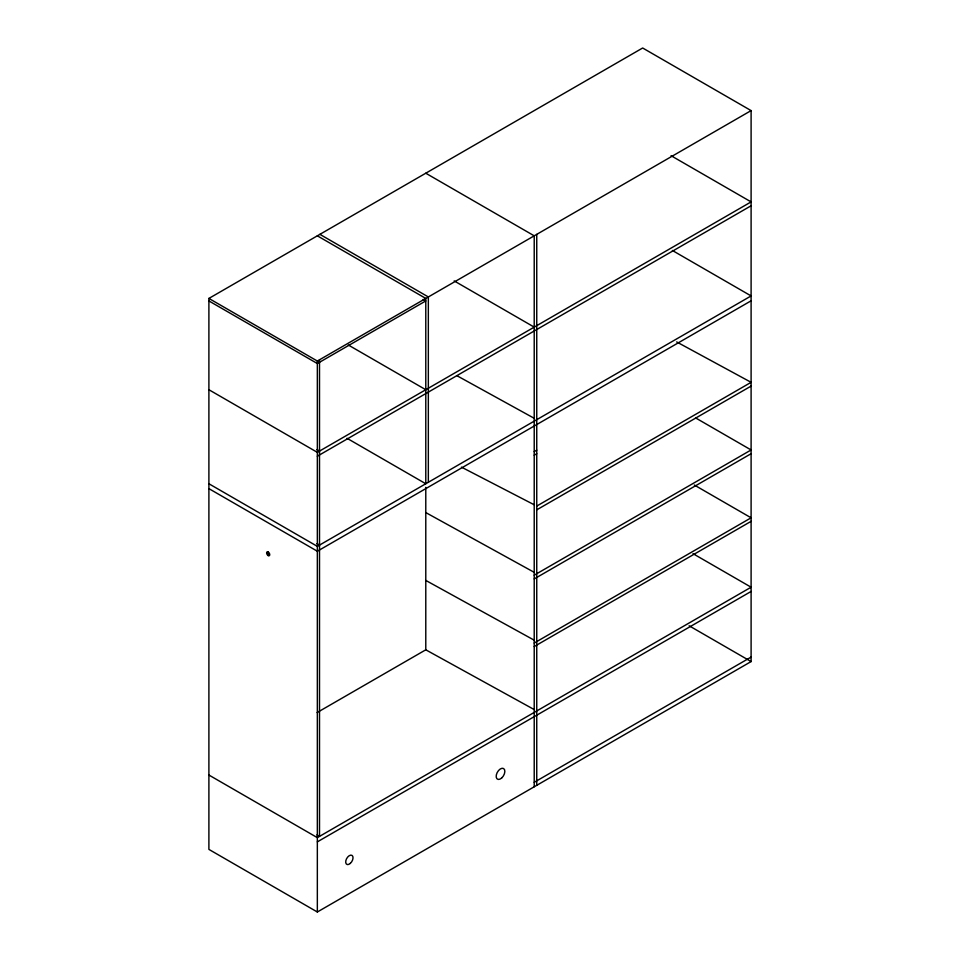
<?xml version="1.0" encoding="UTF-8"?>
<svg xmlns="http://www.w3.org/2000/svg" width="960" height="960" viewBox="0 0 960 960"><rect width="100%" height="100%" fill="white"/><g stroke="black" fill="none" stroke-linecap="round" stroke-linejoin="round"><path stroke-width="1.44" d="M208.896 298.428L642.66 48L751.104 110.604L751.104 661.572L317.34 912L208.896 849.396L208.896 298.428L319.512 362.292M751.104 110.604L317.34 361.044L317.34 912M317.34 456.204L751.104 205.776M751.104 300.804L317.34 551.232L208.896 488.628M534.216 451.608L536.748 450.156M534.216 455.196L536.748 453.732M536.748 506.076L751.104 382.32L676.632 341.916M536.748 509.844L751.104 386.088M534.216 575.184L751.104 449.964L695.592 417.912M534.216 578.916L751.104 453.708M317.124 712.536L425.784 649.812L534.132 709.524M534.216 643.032L751.104 517.812L694.296 485.016M534.216 646.536L751.104 521.328M317.34 841.872L751.104 591.444M534.216 782.304L751.104 657.084M461.448 467.136L534.096 504.72M457.116 375.804L534.132 418.248M425.784 512.58L534.132 572.292M425.784 580.416L534.132 640.14M671.064 155.7L751.104 201.9L317.34 452.34L208.896 389.724M672.36 250.464L751.104 295.932L317.34 546.36L208.896 483.756M425.784 173.22L534.216 235.824L534.216 786.78M454.176 280.908L534.216 327.12M319.896 234.348L428.34 296.952L428.34 482.28M317.34 235.824L425.784 298.428L425.784 483.756L347.028 438.288M423.192 299.448L425.784 300.936L317.34 363.54L208.896 300.936M348.324 345.012L425.784 389.724M693.012 553.668L751.104 587.208L317.34 837.636L208.896 775.032M689.136 625.788L751.104 661.572M316.92 449.592L319.512 451.08M316.92 543.624L319.512 545.112M266.64 552.9A2.196 1.272 60 0 0 268.968 555.792A2.196 1.272 60 0 0 268.968 552.684A2.196 1.272 60 0 0 266.64 552.9L268.188 553.788M316.92 834.888L319.512 836.388L319.512 359.784M536.748 234.372L536.748 785.328M425.784 487.32L425.784 649.812M268.188 552L268.188 555.588M350.316 863.4A5.196 3 -60 0 0 351.96 855.36A5.196 3 -60 0 0 345.816 860.808A5.196 3 -60 0 0 350.316 863.4M501.636 778.044A6.132 3.54 -60 0 0 503.58 768.54A6.132 3.54 -60 0 0 496.32 774.984A6.132 3.54 -60 0 0 501.636 778.044"/></g></svg>
